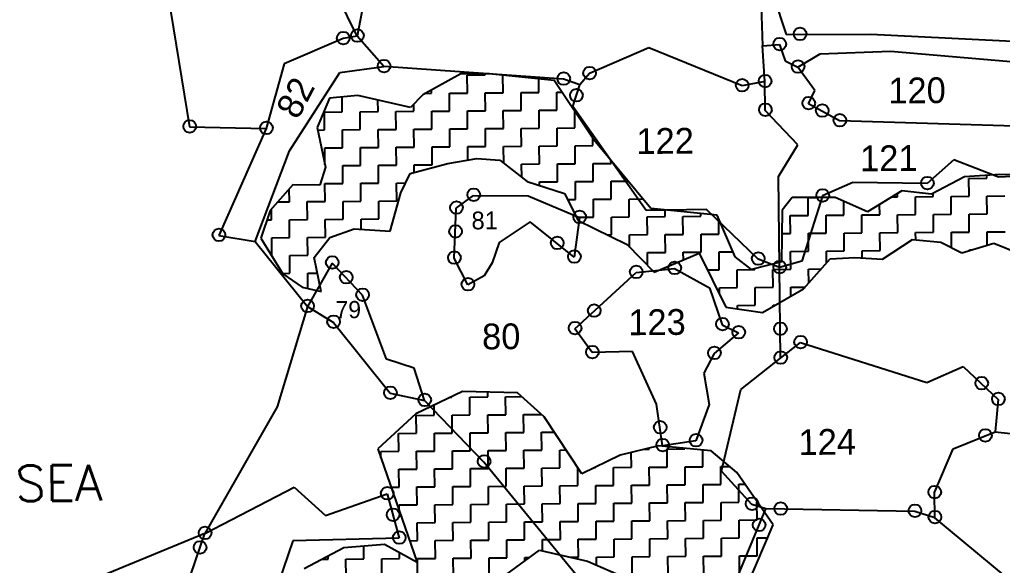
# Model space of a CAD drawing. Header units: metres. Extents: x 291285 to 296393, y 1982985 to 1990470.
# Drawn here: x 291331 to 292028, y 1986143 to 1986529 of the extents above; entities that cross this region are included whole.
import ezdxf

# ---------------------------------------------------------------- set-up
doc = ezdxf.new("R2010")
doc.units = ezdxf.units.M
for name, color, linetype in [('POLY_HATCH', 12, 'Continuous'), ('POLY_PARCEL', 6, 'Continuous'), ('POLY_WATER', 4, 'Continuous'), ('SYM_STONE', 1, 'Continuous'), ('TEXT_MAPOUT', 7, 'Continuous'), ('TEXT_PARCEL', 7, 'Continuous'), ('V_BOUND_LINE', 7, 'Continuous')]:
    doc.layers.add(name, color=color, linetype=linetype)
doc.styles.get("Standard").update_dxf_attribs({"font": 'simplex.shx'})
doc.styles.add('TEXT_MAP', font='')
doc.styles.get('TEXT_MAP').set_extended_font_data('Kruti Dev 050')

msp = doc.modelspace()

# ---------------------------------------------------------------- linework, layer by layer
at = {"layer": 'POLY_HATCH'}
for p, q in [((291644.23, 1986491.12), (291617.23, 1986476.14)), ((291664.37, 1986491.01), (291644.23, 1986491.12)), ((291710.32, 1986486.29), (291664.37, 1986491.01)), ((291738.32, 1986444.39), (291710.32, 1986486.29)), ((291550.92, 1986473.72), (291542.23, 1986452.99)), ((291571.04, 1986475.76), (291550.92, 1986473.72)), ((291608.44, 1986467.21), (291571.04, 1986475.76)), ((291617.23, 1986476.14), (291608.44, 1986467.21)), ((291542.23, 1986452.99), (291548.1, 1986424.86)), ((291778.73, 1986395.62), (291738.32, 1986444.39)), ((291634.81, 1986427.45), (291655.46, 1986431.11)), ((291655.46, 1986431.11), (291671.85, 1986429.9)), ((291548.1, 1986424.86), (291544.17, 1986412.22)), ((291608.28, 1986420.52), (291634.81, 1986427.45)), ((291671.85, 1986429.9), (291691.04, 1986414.76)), ((291601.68, 1986406.78), (291608.28, 1986420.52)), ((292001.16, 1986418.1), (291977.9, 1986405.83)), ((292026.12, 1986419.64), (292001.16, 1986418.1)), ((292051.1, 1986419.04), (292026.12, 1986419.64)), ((291525.1, 1986412.33), (291508.87, 1986394.22)), ((291544.17, 1986412.22), (291525.1, 1986412.33)), ((291691.04, 1986414.76), (291717.69, 1986406.12)), ((291594.12, 1986379.62), (291601.68, 1986406.78)), ((291717.69, 1986406.12), (291727.25, 1986387.15)), ((291879.1, 1986403.42), (291871.92, 1986394.5)), ((291909.45, 1986403.4), (291879.1, 1986403.42)), ((291932.35, 1986393.12), (291909.45, 1986403.4)), ((291956.67, 1986408.08), (291932.35, 1986393.12)), ((291977.9, 1986405.83), (291956.67, 1986408.08)), ((291825.77, 1986390.91), (291778.73, 1986395.62)), ((291508.87, 1986394.22), (291502.32, 1986374.58)), ((291838.63, 1986361.23), (291825.77, 1986390.91)), ((291871.92, 1986394.5), (291871.42, 1986357.74)), ((291727.25, 1986387.15), (291762.03, 1986369.99)), ((291502.32, 1986374.58), (291517.83, 1986349.21)), ((291540.03, 1986360.93), (291551.19, 1986374.98)), ((291551.19, 1986374.98), (291568.59, 1986381.29)), ((291568.59, 1986381.29), (291594.12, 1986379.62)), ((291762.03, 1986369.99), (291781.25, 1986350.56)), ((291943.1, 1986359.67), (291964.2, 1986373.52)), ((291964.2, 1986373.52), (291984.36, 1986371.81)), ((291984.36, 1986371.81), (291999.19, 1986364.15)), ((291999.19, 1986364.15), (292021.96, 1986371.04)), ((292021.96, 1986371.04), (292040.55, 1986363.41)), ((291545.06, 1986336.83), (291540.03, 1986360.93)), ((291781.25, 1986350.56), (291813.1, 1986363.97)), ((291813.1, 1986363.97), (291831.94, 1986325.75)), ((291850.25, 1986352.47), (291838.63, 1986361.23)), ((291906.04, 1986359.9), (291923.49, 1986360.85)), ((291923.49, 1986360.85), (291943.1, 1986359.67)), ((291871.42, 1986357.74), (291850.25, 1986352.47)), ((291887.15, 1986338.55), (291906.04, 1986359.9)), ((291517.83, 1986349.21), (291531.6, 1986339.94)), ((291531.6, 1986339.94), (291545.06, 1986336.83)), ((291858.02, 1986321.94), (291887.15, 1986338.55)), ((291831.94, 1986325.75), (291858.02, 1986321.94)), ((291645.25, 1986265.9), (291612.28, 1986250.14)), ((291684.22, 1986264.96), (291645.25, 1986265.9)), ((291703.22, 1986247.95), (291684.22, 1986264.96)), ((291612.28, 1986250.14), (291585.25, 1986225.21)), ((291729.94, 1986207.56), (291703.22, 1986247.95)), ((291585.25, 1986225.21), (291613.14, 1986144.64)), ((291784.25, 1986227.26), (291757.07, 1986220.76)), ((291821.57, 1986223.8), (291784.25, 1986227.26)), ((291839.71, 1986208.45), (291821.57, 1986223.8)), ((291757.07, 1986220.76), (291729.94, 1986207.56)), ((291865.57, 1986171.4), (291839.71, 1986208.45)), ((291847.89, 1986129.81), (291865.57, 1986171.4)), ((291561.1, 1986155.1), (291533.15, 1986140.22)), ((291589.99, 1986157.43), (291561.1, 1986155.1)), ((291613.14, 1986144.64), (291589.99, 1986157.43)), ((291676.06, 1986135.94), (291699.8, 1986153.3)), ((291699.8, 1986153.3), (291733.8, 1986145.62)), ((291733.8, 1986145.62), (291761.13, 1986133.71))]:
    msp.add_line(p, q, dxfattribs=at)
at = {"layer": 'POLY_HATCH', "linetype": 'Continuous'}
for p, q in [((291648.63, 1986490.15), (291661.31, 1986490.25)), ((291648.73, 1986477.47), (291648.63, 1986490.15)), ((291661.31, 1986490.25), (291661.3, 1986491.03)), ((291674.09, 1986477.68), (291673.99, 1986490.03)), ((291699.45, 1986477.88), (291699.37, 1986487.42)), ((291623.37, 1986477.26), (291623.35, 1986479.54)), ((291560.08, 1986464.06), (291559.99, 1986474.64)), ((291585.44, 1986464.27), (291585.37, 1986472.49)), ((291619.19, 1986477.23), (291623.37, 1986477.26)), ((291636.05, 1986477.37), (291648.73, 1986477.47)), ((291636.15, 1986464.69), (291636.05, 1986477.37)), ((291661.41, 1986477.57), (291674.09, 1986477.68)), ((291661.51, 1986464.89), (291661.41, 1986477.57)), ((291686.77, 1986477.78), (291699.45, 1986477.88)), ((291686.87, 1986465.1), (291686.77, 1986477.78)), ((291712.13, 1986477.99), (291715.85, 1986478.02)), ((291712.23, 1986465.31), (291712.13, 1986477.99)), ((291610.79, 1986464.48), (291610.75, 1986469.57)), ((291674.19, 1986465), (291686.87, 1986465.1)), ((291699.55, 1986465.2), (291712.23, 1986465.31)), ((291699.66, 1986452.52), (291699.55, 1986465.2)), ((291547.4, 1986463.96), (291560.08, 1986464.06)), ((291547.5, 1986451.28), (291547.4, 1986463.96)), ((291572.76, 1986464.17), (291585.44, 1986464.27)), ((291572.86, 1986451.49), (291572.76, 1986464.17)), ((291598.12, 1986464.37), (291610.79, 1986464.48)), ((291598.22, 1986451.7), (291598.12, 1986464.37)), ((291623.47, 1986464.58), (291636.15, 1986464.69)), ((291623.58, 1986451.9), (291623.47, 1986464.58)), ((291648.83, 1986464.79), (291661.51, 1986464.89)), ((291648.94, 1986452.11), (291648.83, 1986464.79)), ((291674.3, 1986452.32), (291674.19, 1986465)), ((291725.01, 1986452.73), (291724.92, 1986464.45)), ((291542.59, 1986451.24), (291547.5, 1986451.28)), ((291560.18, 1986451.38), (291572.86, 1986451.49)), ((291560.28, 1986438.7), (291560.18, 1986451.38)), ((291585.54, 1986451.59), (291598.22, 1986451.7)), ((291585.64, 1986438.91), (291585.54, 1986451.59)), ((291610.9, 1986451.8), (291623.58, 1986451.9)), ((291611, 1986439.12), (291610.9, 1986451.8)), ((291636.26, 1986452.01), (291648.94, 1986452.11)), ((291636.36, 1986439.33), (291636.26, 1986452.01)), ((291661.62, 1986452.21), (291674.3, 1986452.32)), ((291661.72, 1986439.53), (291661.62, 1986452.21)), ((291686.98, 1986452.42), (291699.66, 1986452.52)), ((291687.08, 1986439.74), (291686.98, 1986452.42)), ((291712.33, 1986452.63), (291725.01, 1986452.73)), ((291712.44, 1986439.95), (291712.33, 1986452.63)), ((291737.8, 1986440.16), (291737.76, 1986445.24)), ((291547.6, 1986438.6), (291560.28, 1986438.7)), ((291547.7, 1986426.75), (291547.6, 1986438.6)), ((291572.96, 1986438.81), (291585.64, 1986438.91)), ((291573.07, 1986426.13), (291572.96, 1986438.81)), ((291598.32, 1986439.02), (291611, 1986439.12)), ((291598.43, 1986426.34), (291598.32, 1986439.02)), ((291623.68, 1986439.22), (291636.36, 1986439.33)), ((291623.79, 1986426.54), (291623.68, 1986439.22)), ((291649.04, 1986439.43), (291661.72, 1986439.53)), ((291649.12, 1986429.98), (291649.04, 1986439.43)), ((291674.4, 1986439.64), (291687.08, 1986439.74)), ((291674.5, 1986427.81), (291674.4, 1986439.64)), ((291699.76, 1986439.84), (291712.44, 1986439.95)), ((291699.86, 1986427.17), (291699.76, 1986439.84)), ((291725.12, 1986440.05), (291737.8, 1986440.16)), ((291725.22, 1986427.37), (291725.12, 1986440.05)), ((291560.39, 1986426.03), (291573.07, 1986426.13)), ((291560.49, 1986413.35), (291560.39, 1986426.03)), ((291585.75, 1986426.23), (291598.43, 1986426.34)), ((291585.85, 1986413.55), (291585.75, 1986426.23)), ((291611.11, 1986426.44), (291623.79, 1986426.54)), ((291611.15, 1986421.27), (291611.11, 1986426.44)), ((291687.18, 1986427.06), (291699.86, 1986427.17)), ((291687.26, 1986417.74), (291687.18, 1986427.06)), ((291712.54, 1986427.27), (291725.22, 1986427.37)), ((291712.65, 1986414.59), (291712.54, 1986427.27)), ((291737.9, 1986427.48), (291750.58, 1986427.58)), ((291738, 1986414.8), (291737.9, 1986427.48)), ((291750.58, 1986427.58), (291750.56, 1986429.62)), ((292004.28, 1986416.97), (292016.96, 1986417.08)), ((292004.38, 1986404.29), (292004.28, 1986416.97)), ((292016.96, 1986417.08), (292016.94, 1986419.08)), ((291522.56, 1986400.36), (291522.48, 1986409.4)), ((291547.81, 1986413.24), (291560.49, 1986413.35)), ((291547.91, 1986400.56), (291547.81, 1986413.24)), ((291573.17, 1986413.45), (291585.85, 1986413.55)), ((291573.27, 1986400.77), (291573.17, 1986413.45)), ((291598.53, 1986413.66), (291605.01, 1986413.71)), ((291598.63, 1986400.98), (291598.53, 1986413.66)), ((291699.97, 1986414.49), (291712.65, 1986414.59)), ((291699.99, 1986411.86), (291699.97, 1986414.49)), ((291725.33, 1986414.69), (291738, 1986414.8)), ((291725.43, 1986402.01), (291725.33, 1986414.69)), ((291750.68, 1986414.9), (291762.68, 1986415)), ((291750.79, 1986402.22), (291750.68, 1986414.9)), ((291763.47, 1986402.32), (291773.11, 1986402.4)), ((291890.26, 1986403.36), (291895.82, 1986403.41)), ((291890.37, 1986390.68), (291890.26, 1986403.36)), ((291949.79, 1986403.85), (291953.66, 1986403.88)), ((291953.66, 1986403.88), (291953.64, 1986406.21)), ((291966.34, 1986403.98), (291979.02, 1986404.09)), ((291966.44, 1986391.3), (291966.34, 1986403.98)), ((291979.02, 1986404.09), (291979, 1986406.41)), ((291991.7, 1986404.19), (292004.38, 1986404.29)), ((291991.8, 1986391.51), (291991.7, 1986404.19)), ((292017.06, 1986404.4), (292029.74, 1986404.5)), ((292017.16, 1986391.72), (292017.06, 1986404.4)), ((291514.31, 1986400.29), (291522.56, 1986400.36)), ((291535.24, 1986400.46), (291547.91, 1986400.56)), ((291535.34, 1986387.78), (291535.24, 1986400.46)), ((291560.59, 1986400.67), (291573.27, 1986400.77)), ((291560.7, 1986387.99), (291560.59, 1986400.67)), ((291585.95, 1986400.87), (291598.63, 1986400.98)), ((291586.06, 1986388.19), (291585.95, 1986400.87)), ((291719.78, 1986401.97), (291725.43, 1986402.01)), ((291738.11, 1986402.12), (291750.79, 1986402.22)), ((291738.21, 1986389.44), (291738.11, 1986402.12)), ((291763.57, 1986389.64), (291763.47, 1986402.32)), ((291915.73, 1986390.89), (291915.65, 1986400.61)), ((291941.09, 1986391.1), (291941.02, 1986398.45)), ((291509.98, 1986387.57), (291509.92, 1986395.38)), ((291726.14, 1986389.34), (291738.21, 1986389.44)), ((291750.89, 1986389.54), (291763.57, 1986389.64)), ((291751, 1986376.86), (291750.89, 1986389.54)), ((291776.25, 1986389.75), (291788.93, 1986389.85)), ((291776.35, 1986377.07), (291776.25, 1986389.75)), ((291788.93, 1986389.85), (291788.89, 1986394.6)), ((291801.61, 1986389.96), (291814.29, 1986390.06)), ((291801.71, 1986377.28), (291801.61, 1986389.96)), ((291814.29, 1986390.06), (291814.27, 1986392.06)), ((291877.69, 1986390.58), (291890.37, 1986390.68)), ((291877.79, 1986377.9), (291877.69, 1986390.58)), ((291903.05, 1986390.78), (291915.73, 1986390.89)), ((291903.15, 1986378.1), (291903.05, 1986390.78)), ((291928.41, 1986390.99), (291941.09, 1986391.1)), ((291928.51, 1986378.31), (291928.41, 1986390.99)), ((291953.76, 1986391.2), (291966.44, 1986391.3)), ((291953.87, 1986378.52), (291953.76, 1986391.2)), ((291979.12, 1986391.41), (291991.8, 1986391.51)), ((291979.23, 1986378.73), (291979.12, 1986391.41)), ((292004.48, 1986391.61), (292017.16, 1986391.72)), ((292004.59, 1986378.93), (292004.48, 1986391.61)), ((291506.65, 1986387.54), (291509.98, 1986387.57)), ((291522.66, 1986387.68), (291535.34, 1986387.78)), ((291522.76, 1986375), (291522.66, 1986387.68)), ((291548.02, 1986387.88), (291560.7, 1986387.99)), ((291548.12, 1986375.2), (291548.02, 1986387.88)), ((291573.38, 1986388.09), (291586.06, 1986388.19)), ((291573.44, 1986380.97), (291573.38, 1986388.09)), ((291827.07, 1986377.48), (291826.99, 1986388.09)), ((291510.08, 1986374.89), (291522.76, 1986375)), ((291510.19, 1986362.21), (291510.08, 1986374.89)), ((291535.44, 1986375.1), (291548.12, 1986375.2)), ((291535.55, 1986362.42), (291535.44, 1986375.1)), ((291748.15, 1986376.84), (291751, 1986376.86)), ((291763.67, 1986376.96), (291776.35, 1986377.07)), ((291763.75, 1986368.25), (291763.67, 1986376.96)), ((291789.03, 1986377.17), (291801.71, 1986377.28)), ((291789.14, 1986364.49), (291789.03, 1986377.17)), ((291814.39, 1986377.38), (291827.07, 1986377.48)), ((291814.5, 1986364.7), (291814.39, 1986377.38)), ((291871.7, 1986377.85), (291877.79, 1986377.9)), ((291890.47, 1986378), (291903.15, 1986378.1)), ((291890.57, 1986365.32), (291890.47, 1986378)), ((291915.83, 1986378.21), (291928.51, 1986378.31)), ((291915.93, 1986365.53), (291915.83, 1986378.21)), ((291941.19, 1986378.42), (291953.87, 1986378.52)), ((291941.29, 1986365.74), (291941.19, 1986378.42)), ((291966.55, 1986378.62), (291979.23, 1986378.73)), ((291966.59, 1986373.32), (291966.55, 1986378.62)), ((291991.91, 1986378.83), (292004.59, 1986378.93)), ((291992, 1986367.86), (291991.91, 1986378.83)), ((292017.27, 1986379.04), (292029.95, 1986379.14)), ((292017.34, 1986369.65), (292017.27, 1986379.04)), ((291509.88, 1986362.21), (291510.19, 1986362.21)), ((291522.87, 1986362.32), (291535.55, 1986362.42)), ((291522.97, 1986349.64), (291522.87, 1986362.32)), ((291776.46, 1986364.39), (291789.14, 1986364.49)), ((291776.53, 1986355.33), (291776.46, 1986364.39)), ((291801.82, 1986364.6), (291814.5, 1986364.7)), ((291801.86, 1986359.24), (291801.82, 1986364.6)), ((291827.18, 1986364.8), (291837.04, 1986364.88)), ((291827.28, 1986352.12), (291827.18, 1986364.8)), ((291877.89, 1986365.22), (291890.57, 1986365.32)), ((291878, 1986352.54), (291877.89, 1986365.22)), ((291903.25, 1986365.43), (291915.93, 1986365.53)), ((291903.32, 1986356.83), (291903.25, 1986365.43)), ((291928.61, 1986365.63), (291941.29, 1986365.74)), ((291928.65, 1986360.54), (291928.61, 1986365.63)), ((292004.69, 1986366.25), (292006.18, 1986366.27)), ((292004.69, 1986365.82), (292004.69, 1986366.25)), ((291517.6, 1986349.59), (291522.97, 1986349.64)), ((291535.65, 1986349.74), (291542.35, 1986349.8)), ((291535.74, 1986338.98), (291535.65, 1986349.74)), ((291818.97, 1986352.06), (291827.28, 1986352.12)), ((291839.96, 1986352.23), (291852.64, 1986352.33)), ((291840.06, 1986339.55), (291839.96, 1986352.23)), ((291852.64, 1986352.33), (291852.63, 1986353.06)), ((291865.32, 1986352.43), (291878, 1986352.54)), ((291865.42, 1986339.76), (291865.32, 1986352.43)), ((291890.68, 1986352.64), (291899.69, 1986352.72)), ((291890.76, 1986342.63), (291890.68, 1986352.64)), ((291852.74, 1986339.65), (291865.42, 1986339.76)), ((291878.1, 1986339.86), (291888.39, 1986339.94)), ((291878.15, 1986333.42), (291878.1, 1986339.86)), ((291827.38, 1986339.44), (291840.06, 1986339.55)), ((291827.42, 1986334.92), (291827.38, 1986339.44)), ((291852.85, 1986326.97), (291852.74, 1986339.65)), ((291840.17, 1986326.87), (291852.85, 1986326.97)), ((291840.19, 1986324.55), (291840.17, 1986326.87)), ((291865.53, 1986327.08), (291867.05, 1986327.09)), ((291865.53, 1986326.23), (291865.53, 1986327.08)), ((291663.17, 1986262.02), (291663.14, 1986265.47)), ((291625.24, 1986249.03), (291625.18, 1986256.3)), ((291636.69, 1986261.8), (291637.81, 1986261.81)), ((291637.81, 1986261.81), (291637.81, 1986262.34)), ((291650.49, 1986261.92), (291663.17, 1986262.02)), ((291650.59, 1986249.24), (291650.49, 1986261.92)), ((291675.85, 1986262.12), (291687.28, 1986262.22)), ((291675.95, 1986249.44), (291675.85, 1986262.12)), ((291637.92, 1986249.13), (291650.59, 1986249.24)), ((291663.27, 1986249.34), (291675.95, 1986249.44)), ((291663.38, 1986236.66), (291663.27, 1986249.34)), ((291688.63, 1986249.55), (291701.31, 1986249.65)), ((291688.74, 1986236.87), (291688.63, 1986249.55)), ((291701.31, 1986249.65), (291701.31, 1986249.65)), ((291612.56, 1986248.93), (291625.24, 1986249.03)), ((291612.66, 1986236.25), (291612.56, 1986248.93)), ((291638.02, 1986236.45), (291637.92, 1986249.13)), ((291599.98, 1986236.14), (291612.66, 1986236.25)), ((291600.08, 1986223.46), (291599.98, 1986236.14)), ((291625.34, 1986236.35), (291638.02, 1986236.45)), ((291625.44, 1986223.67), (291625.34, 1986236.35)), ((291650.7, 1986236.56), (291663.38, 1986236.66)), ((291650.8, 1986223.88), (291650.7, 1986236.56)), ((291676.06, 1986236.76), (291688.74, 1986236.87)), ((291676.16, 1986224.08), (291676.06, 1986236.76)), ((291701.42, 1986236.97), (291710.43, 1986237.05)), ((291701.52, 1986224.29), (291701.42, 1986236.97)), ((291587.4, 1986223.36), (291600.08, 1986223.46)), ((291587.44, 1986218.88), (291587.4, 1986223.36)), ((291612.76, 1986223.57), (291625.44, 1986223.67)), ((291612.87, 1986210.89), (291612.76, 1986223.57)), ((291638.12, 1986223.77), (291650.8, 1986223.88)), ((291638.23, 1986211.09), (291638.12, 1986223.77)), ((291663.48, 1986223.98), (291676.16, 1986224.08)), ((291663.59, 1986211.3), (291663.48, 1986223.98)), ((291688.84, 1986224.19), (291701.52, 1986224.29)), ((291688.94, 1986211.51), (291688.84, 1986224.19)), ((291714.2, 1986224.4), (291718.78, 1986224.43)), ((291714.3, 1986211.72), (291714.2, 1986224.4)), ((291765.02, 1986212.13), (291764.94, 1986222.64)), ((291774.34, 1986224.89), (291777.6, 1986224.91)), ((291777.6, 1986224.91), (291777.59, 1986225.67)), ((291790.28, 1986225.02), (291802.96, 1986225.12)), ((291790.38, 1986212.34), (291790.28, 1986225.02)), ((291802.96, 1986225.12), (291802.95, 1986225.52)), ((291815.74, 1986212.54), (291815.64, 1986224.35)), ((291600.19, 1986210.78), (291612.87, 1986210.89)), ((291600.29, 1986198.1), (291600.19, 1986210.78)), ((291625.55, 1986210.99), (291638.23, 1986211.09)), ((291625.65, 1986198.31), (291625.55, 1986210.99)), ((291650.91, 1986211.2), (291663.59, 1986211.3)), ((291651.01, 1986198.52), (291650.91, 1986211.2)), ((291676.26, 1986211.41), (291688.94, 1986211.51)), ((291676.37, 1986198.73), (291676.26, 1986211.41)), ((291701.62, 1986211.61), (291714.3, 1986211.72)), ((291701.73, 1986198.93), (291701.62, 1986211.61)), ((291726.98, 1986211.82), (291727.12, 1986211.82)), ((291727.09, 1986199.14), (291726.98, 1986211.82)), ((291738.9, 1986211.92), (291739.66, 1986211.92)), ((291739.66, 1986211.92), (291739.66, 1986212.28)), ((291752.34, 1986212.03), (291765.02, 1986212.13)), ((291752.45, 1986199.35), (291752.34, 1986212.03)), ((291777.7, 1986212.23), (291790.38, 1986212.34)), ((291777.8, 1986199.55), (291777.7, 1986212.23)), ((291803.06, 1986212.44), (291815.74, 1986212.54)), ((291803.16, 1986199.76), (291803.06, 1986212.44)), ((291828.42, 1986212.65), (291834.69, 1986212.7)), ((291828.52, 1986199.97), (291828.42, 1986212.65)), ((291594.65, 1986198.06), (291600.29, 1986198.1)), ((291612.97, 1986198.21), (291625.65, 1986198.31)), ((291613.07, 1986185.53), (291612.97, 1986198.21)), ((291638.33, 1986198.41), (291651.01, 1986198.52)), ((291638.43, 1986185.74), (291638.33, 1986198.41)), ((291663.69, 1986198.62), (291676.37, 1986198.73)), ((291663.79, 1986185.94), (291663.69, 1986198.62)), ((291689.05, 1986198.83), (291701.73, 1986198.93)), ((291689.15, 1986186.15), (291689.05, 1986198.83)), ((291714.41, 1986199.04), (291727.09, 1986199.14)), ((291714.51, 1986186.36), (291714.41, 1986199.04)), ((291739.77, 1986199.24), (291752.45, 1986199.35)), ((291739.87, 1986186.56), (291739.77, 1986199.24)), ((291765.13, 1986199.45), (291777.8, 1986199.55)), ((291765.23, 1986186.77), (291765.13, 1986199.45)), ((291790.48, 1986199.66), (291803.16, 1986199.76)), ((291790.59, 1986186.98), (291790.48, 1986199.66)), ((291815.84, 1986199.87), (291828.52, 1986199.97)), ((291815.95, 1986187.19), (291815.84, 1986199.87)), ((291841.2, 1986200.07), (291845.53, 1986200.11)), ((291841.31, 1986187.39), (291841.2, 1986200.07)), ((291727.19, 1986186.46), (291739.87, 1986186.56)), ((291727.29, 1986173.78), (291727.19, 1986186.46)), ((291752.55, 1986186.67), (291765.23, 1986186.77)), ((291752.65, 1986173.99), (291752.55, 1986186.67)), ((291777.91, 1986186.87), (291790.59, 1986186.98)), ((291778.01, 1986174.2), (291777.91, 1986186.87)), ((291803.27, 1986187.08), (291815.95, 1986187.19)), ((291803.37, 1986174.4), (291803.27, 1986187.08)), ((291828.63, 1986187.29), (291841.31, 1986187.39)), ((291828.73, 1986174.61), (291828.63, 1986187.29)), ((291853.99, 1986187.5), (291854.34, 1986187.5)), ((291854.09, 1986174.82), (291853.99, 1986187.5)), ((291600.39, 1986185.42), (291613.07, 1986185.53)), ((291600.43, 1986181.36), (291600.39, 1986185.42)), ((291625.75, 1986185.63), (291638.43, 1986185.74)), ((291625.86, 1986172.95), (291625.75, 1986185.63)), ((291651.11, 1986185.84), (291663.79, 1986185.94)), ((291651.22, 1986173.16), (291651.11, 1986185.84)), ((291676.47, 1986186.05), (291689.15, 1986186.15)), ((291676.58, 1986173.37), (291676.47, 1986186.05)), ((291701.83, 1986186.25), (291714.51, 1986186.36)), ((291701.93, 1986173.57), (291701.83, 1986186.25)), ((291613.18, 1986172.85), (291625.86, 1986172.95)), ((291613.28, 1986160.17), (291613.18, 1986172.85)), ((291638.54, 1986173.06), (291651.22, 1986173.16)), ((291638.64, 1986160.38), (291638.54, 1986173.06)), ((291663.9, 1986173.26), (291676.58, 1986173.37)), ((291664, 1986160.58), (291663.9, 1986173.26)), ((291689.26, 1986173.47), (291701.93, 1986173.57)), ((291689.36, 1986160.79), (291689.26, 1986173.47)), ((291714.61, 1986173.68), (291727.29, 1986173.78)), ((291714.72, 1986161), (291714.61, 1986173.68)), ((291739.97, 1986173.88), (291752.65, 1986173.99)), ((291740.08, 1986161.21), (291739.97, 1986173.88)), ((291765.33, 1986174.09), (291778.01, 1986174.2)), ((291765.44, 1986161.41), (291765.33, 1986174.09)), ((291790.69, 1986174.3), (291803.37, 1986174.4)), ((291790.8, 1986161.62), (291790.69, 1986174.3)), ((291816.05, 1986174.51), (291828.73, 1986174.61)), ((291816.15, 1986161.83), (291816.05, 1986174.51)), ((291841.41, 1986174.71), (291854.09, 1986174.82)), ((291841.51, 1986162.03), (291841.41, 1986174.71)), ((291607.78, 1986160.12), (291613.28, 1986160.17)), ((291625.96, 1986160.27), (291638.64, 1986160.38)), ((291626.06, 1986147.59), (291625.96, 1986160.27)), ((291651.32, 1986160.48), (291664, 1986160.58)), ((291651.42, 1986147.8), (291651.32, 1986160.48)), ((291676.68, 1986160.69), (291689.36, 1986160.79)), ((291676.78, 1986148.01), (291676.68, 1986160.69)), ((291702.04, 1986160.89), (291714.72, 1986161)), ((291702.1, 1986152.78), (291702.04, 1986160.89)), ((291727.4, 1986161.1), (291740.08, 1986161.21)), ((291727.5, 1986148.42), (291727.4, 1986161.1)), ((291752.76, 1986161.31), (291765.44, 1986161.41)), ((291752.86, 1986148.63), (291752.76, 1986161.31)), ((291778.12, 1986161.52), (291790.8, 1986161.62)), ((291778.22, 1986148.84), (291778.12, 1986161.52)), ((291803.47, 1986161.72), (291816.15, 1986161.83)), ((291803.58, 1986149.04), (291803.47, 1986161.72)), ((291828.83, 1986161.93), (291841.51, 1986162.03)), ((291828.94, 1986149.25), (291828.83, 1986161.93)), ((291854.19, 1986162.14), (291861.66, 1986162.2)), ((291854.3, 1986149.46), (291854.19, 1986162.14)), ((291575.35, 1986147.18), (291575.27, 1986156.24)), ((291545.77, 1986146.94), (291549.99, 1986146.97)), ((291549.99, 1986146.97), (291549.97, 1986149.17)), ((291562.67, 1986147.07), (291575.35, 1986147.18)), ((291562.77, 1986134.4), (291562.67, 1986147.07)), ((291588.03, 1986147.28), (291600.71, 1986147.39)), ((291588.13, 1986134.6), (291588.03, 1986147.28)), ((291600.71, 1986147.39), (291600.67, 1986151.53)), ((291613.39, 1986147.49), (291626.06, 1986147.59)), ((291613.49, 1986134.81), (291613.39, 1986147.49)), ((291638.74, 1986147.7), (291651.42, 1986147.8)), ((291638.85, 1986135.02), (291638.74, 1986147.7)), ((291664.1, 1986147.9), (291676.78, 1986148.01)), ((291664.21, 1986135.22), (291664.1, 1986147.9)), ((291689.46, 1986148.11), (291692.74, 1986148.14)), ((291689.48, 1986145.76), (291689.46, 1986148.11)), ((291721.62, 1986148.37), (291727.5, 1986148.42)), ((291740.18, 1986148.53), (291752.86, 1986148.63)), ((291740.23, 1986142.82), (291740.18, 1986148.53)), ((291765.54, 1986148.73), (291778.22, 1986148.84)), ((291765.64, 1986136.05), (291765.54, 1986148.73)), ((291790.9, 1986148.94), (291803.58, 1986149.04)), ((291791, 1986136.26), (291790.9, 1986148.94)), ((291816.26, 1986149.15), (291828.94, 1986149.25)), ((291816.36, 1986136.47), (291816.26, 1986149.15)), ((291841.62, 1986149.35), (291854.3, 1986149.46)), ((291841.72, 1986136.67), (291841.62, 1986149.35))]:
    msp.add_line(p, q, dxfattribs=at)
at = {"layer": 'POLY_PARCEL'}
for p, q in [((291570.66, 1986517.71), (291547.59, 1986564.84)), ((291579.49, 1986563.78), (291570.66, 1986517.71)), ((291560.61, 1986515.99), (291518.87, 1986498.23)), ((291570.66, 1986517.71), (291560.61, 1986515.99)), ((291589.58, 1986496.18), (291570.66, 1986517.71)), ((291777.45, 1986509.38), (291735.29, 1986491.18)), ((291843.45, 1986482.54), (291777.45, 1986509.38)), ((291859.72, 1986485.54), (291857.9, 1986510.93)), ((291518.87, 1986498.23), (291506.18, 1986452.33)), ((291558.38, 1986491.98), (291589.58, 1986496.18)), ((291716.95, 1986487.32), (291589.58, 1986496.18)), ((291895.04, 1986479.21), (291883.06, 1986495.77)), ((291522.66, 1986436.49), (291558.38, 1986491.98)), ((291728.44, 1986483.37), (291716.95, 1986487.32)), ((291735.29, 1986491.18), (291728.44, 1986483.37)), ((291723.46, 1986468.02), (291728.44, 1986483.37)), ((291859.72, 1986485.54), (291843.45, 1986482.54)), ((291859.88, 1986465.15), (291859.72, 1986485.54)), ((291890.64, 1986469.87), (291895.04, 1986479.21)), ((291775.48, 1986394.08), (291723.46, 1986468.02)), ((291883, 1986440.75), (291859.88, 1986465.15)), ((291912.67, 1986457.72), (291890.64, 1986469.87)), ((292054.27, 1986453.47), (291912.67, 1986457.72)), ((291869.37, 1986418.3), (291883, 1986440.75)), ((291498.35, 1986372.1), (291522.66, 1986436.49)), ((291993.73, 1986430.09), (291974.71, 1986413.23)), ((292025.23, 1986417.71), (291993.73, 1986430.09)), ((291870.08, 1986353.7), (291869.37, 1986418.3)), ((292051.72, 1986419.15), (292025.23, 1986417.71)), ((291922.1, 1986414.02), (291900.57, 1986404.47)), ((291974.71, 1986413.23), (291922.1, 1986414.02)), ((291640.91, 1986395.81), (291653.15, 1986404.93)), ((291653.15, 1986404.93), (291691.85, 1986404.55)), ((291691.85, 1986404.55), (291728.23, 1986389.25)), ((291900.57, 1986404.47), (291885.86, 1986358.31)), ((291639.46, 1986360.43), (291640.91, 1986395.81)), ((291728.23, 1986389.25), (291724.47, 1986361.13)), ((291818.29, 1986394.84), (291775.48, 1986394.08)), ((291854.87, 1986359.69), (291818.29, 1986394.84)), ((291693.21, 1986386.19), (291671.3, 1986371.44)), ((291724.47, 1986361.13), (291693.21, 1986386.19)), ((291671.3, 1986371.44), (291666.38, 1986357.19)), ((291552.82, 1986356.92), (291535.37, 1986326.15)), ((291574.38, 1986334.09), (291552.82, 1986356.92)), ((291648.99, 1986341.44), (291639.46, 1986360.43)), ((291666.38, 1986357.19), (291660.73, 1986347.78)), ((291870.08, 1986353.7), (291854.87, 1986359.69)), ((291885.86, 1986358.31), (291870.08, 1986353.7)), ((291870.79, 1986289.5), (291870.08, 1986353.7)), ((291660.73, 1986347.78), (291648.99, 1986341.44)), ((291724.93, 1986310.4), (291768.34, 1986350.19)), ((291768.34, 1986350.19), (291795.6, 1986353.04)), ((291795.6, 1986353.04), (291820.38, 1986339.44)), ((291591.52, 1986288.89), (291574.38, 1986334.09)), ((291820.38, 1986339.44), (291829.47, 1986313.23)), ((291535.37, 1986326.15), (291553.82, 1986314.87)), ((291553.82, 1986314.87), (291594.02, 1986264.6)), ((291829.47, 1986313.23), (291841.02, 1986307.41)), ((291737.24, 1986293.42), (291724.93, 1986310.4)), ((291841.02, 1986307.41), (291823.72, 1986292.81)), ((291870.79, 1986289.5), (291884.81, 1986300.54)), ((291884.81, 1986300.54), (291974.38, 1986272.31)), ((291765.83, 1986294.31), (291737.24, 1986293.42)), ((291782.91, 1986256.99), (291765.83, 1986294.31)), ((291823.72, 1986292.81), (291816.27, 1986278.95)), ((291610.97, 1986282.48), (291591.52, 1986288.89)), ((291842.57, 1986267.29), (291870.79, 1986289.5)), ((291618.39, 1986259.54), (291610.97, 1986282.48)), ((291816.27, 1986278.95), (291820.07, 1986256.64)), ((291974.38, 1986272.31), (292000.26, 1986283.69)), ((292000.26, 1986283.69), (292025.11, 1986260.24)), ((291594.02, 1986264.6), (291618.39, 1986259.54)), ((291828.91, 1986209.35), (291842.57, 1986267.29)), ((291660.5, 1986215.86), (291618.39, 1986259.54)), ((291787.1, 1986227.46), (291782.91, 1986256.99)), ((291820.07, 1986256.64), (291810.74, 1986230.94)), ((292025.11, 1986260.24), (292023, 1986237.22)), ((291993.18, 1986225.15), (292023, 1986237.22)), ((292023, 1986237.22), (292033.86, 1986235.99)), ((291810.74, 1986230.94), (291787.1, 1986227.46)), ((291979.95, 1986194.16), (291993.18, 1986225.15)), ((291743.87, 1986114.03), (291660.5, 1986215.86)), ((291850.47, 1986185.87), (291828.91, 1986209.35)), ((291462.63, 1986165.22), (291526.02, 1986198.09)), ((291526.02, 1986198.09), (291548.22, 1986177.9)), ((291980.1, 1986176.41), (291979.95, 1986194.16)), ((291548.22, 1986177.9), (291591.82, 1986193.37)), ((291591.82, 1986193.37), (291600.3, 1986161.9)), ((291802.13, 1986042.55), (291860.36, 1986182.66)), ((291860.36, 1986182.66), (291850.47, 1986185.87)), ((291965.92, 1986180.9), (291860.36, 1986182.66)), ((291980.1, 1986176.41), (291965.92, 1986180.9)), ((292046.97, 1986121.1), (291980.1, 1986176.41)), ((291445.81, 1986115.95), (291462.63, 1986165.22)), ((291525.02, 1986159.97), (291515.06, 1986130.98)), ((291600.3, 1986161.9), (291525.02, 1986159.97))]:
    msp.add_line(p, q, dxfattribs=at)
at = {"layer": 'POLY_WATER'}
for p, q in [((291858.52, 1986568.94), (291874.66, 1986518.94)), ((291857.01, 1986539.25), (291857.9, 1986510.93)), ((291874.66, 1986518.94), (291934.66, 1986519.11)), ((291934.66, 1986519.11), (292071.65, 1986512.34)), ((291857.9, 1986510.93), (291870.07, 1986511.74)), ((291870.07, 1986511.74), (291874.11, 1986500.3)), ((291898.76, 1986505.35), (291948.79, 1986507.11)), ((291948.79, 1986507.11), (292059.32, 1986497.66)), ((291874.11, 1986500.3), (291883.06, 1986495.77)), ((291883.06, 1986495.77), (291898.76, 1986505.35))]:
    msp.add_line(p, q, dxfattribs=at)
at = {"layer": 'SYM_STONE'}
for centre in [(291560.74, 1986516.4), (291570.79, 1986518.12), (291884.59, 1986519.37), (291870.2, 1986512.15), (291589.71, 1986496.59), (291883.19, 1986496.17), (291735.42, 1986491.59), (291717.08, 1986487.73), (291843.58, 1986482.95), (291859.85, 1986485.95), (291726.03, 1986475.92), (291890.77, 1986470.28), (291860.02, 1986465.56), (291900.35, 1986464.99), (291451.92, 1986453.83), (291912.81, 1986458.12), (291506.31, 1986452.73), (291974.84, 1986413.64), (291653.28, 1986405.34), (291900.71, 1986404.88), (291641.04, 1986396.22), (291728.37, 1986389.65), (291640.35, 1986379.38), (291472.61, 1986376.92), (291712.52, 1986371.22), (291552.95, 1986357.33), (291639.59, 1986360.84), (291724.6, 1986361.54), (291855, 1986360.1), (291768.47, 1986350.59), (291795.74, 1986353.45), (291870.22, 1986354.1), (291562.86, 1986346.83), (291649.12, 1986341.85), (291574.51, 1986334.5), (291535.5, 1986326.56), (291738.66, 1986323.27), (291553.95, 1986315.28), (291725.06, 1986310.81), (291829.6, 1986313.64), (291841.16, 1986307.82), (291870.7, 1986310.36), (291884.94, 1986300.95), (291737.37, 1986293.83), (291823.85, 1986293.22), (291870.92, 1986289.91), (292013.44, 1986271.78), (291594.15, 1986265.01), (291618.52, 1986259.95), (292025.25, 1986260.65), (291785.44, 1986240.49), (291810.87, 1986231.34), (292015.96, 1986234.73), (291787.23, 1986227.86), (291660.64, 1986216.27), (291591.96, 1986193.78), (291980.08, 1986194.56), (291850.6, 1986186.28), (291870.93, 1986182.9), (291596.06, 1986178.56), (291966.05, 1986181.31), (291980.23, 1986176.82), (291855.61, 1986171.32), (291462.76, 1986165.63), (291600.43, 1986162.31), (291459.27, 1986155.4)]:
    msp.add_circle(centre, 4.49, dxfattribs=at)
at = {"layer": 'V_BOUND_LINE'}
for p, q in [((291420.52, 1986645.87), (291451.79, 1986453.42)), ((291451.79, 1986453.42), (291506.18, 1986452.33)), ((291506.18, 1986452.33), (291472.47, 1986376.51)), ((291472.47, 1986376.51), (291498.35, 1986372.1)), ((291498.35, 1986372.1), (291535.37, 1986326.15)), ((291535.37, 1986326.15), (291513.96, 1986255.06)), ((291513.96, 1986255.06), (291462.63, 1986165.22)), ((291462.63, 1986165.22), (291363.07, 1986124.33))]:
    msp.add_line(p, q, dxfattribs=at)

# ---------------------------------------------------------------- texts
at = {"layer": 'TEXT_MAPOUT'}
msp.add_text('SEA', height=25.36, rotation=0.46821, dxfattribs=at).set_placement((291328.27, 1986188.06))
at = {"layer": 'TEXT_PARCEL', "style": 'TEXT_MAP'}
for s, height, rotation, p in [('82', 18.259, 62.2715, (291528.56, 1986457.92)), ('120', 18.259, 0.46821, (291947.25, 1986470.02)), ('122', 18.259, 0.46821, (291768.65, 1986434.2)), ('121', 18.259, 0.46821, (291927.22, 1986421.96)), ('81', 12.602, 0.46821, (291651.7, 1986380.77)), ('79', 12.173, 0.46821, (291555.31, 1986317.76)), ('123', 18.259, 0.46821, (291762.89, 1986305.74)), ('80', 18.259, 0.46821, (291659.25, 1986295.71)), ('124', 18.259, 0.46821, (291883.58, 1986220.84))]:
    msp.add_text(s, height=height, rotation=rotation, dxfattribs=at).set_placement(p)

doc.saveas('drawing.dxf')
